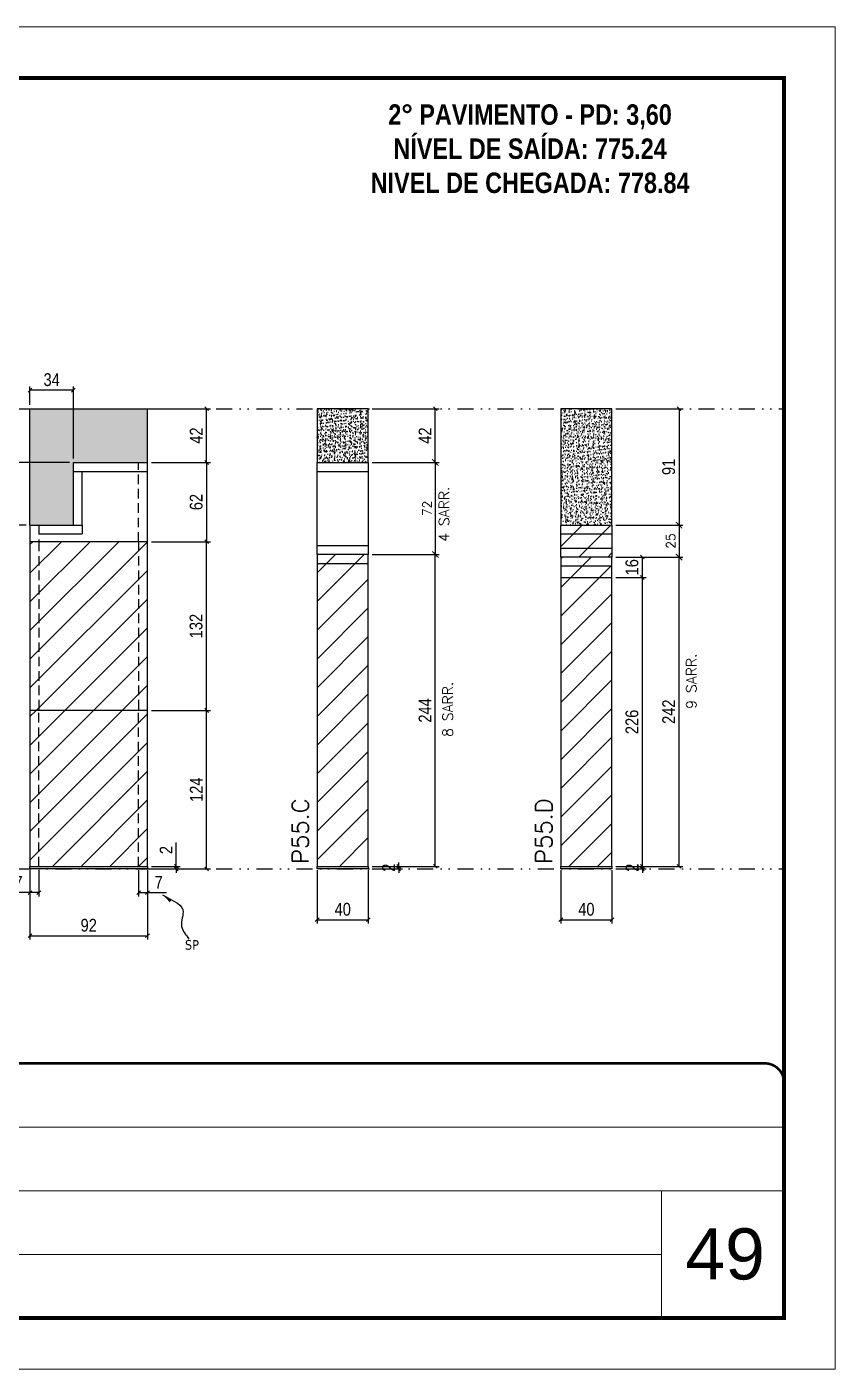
# Model space of a CAD drawing. Extents: x 2949 to 9203, y -16089 to 12527.
# Drawn here: x 3802 to 4434, y -2306 to -1256 of the extents above; entities that cross this region are included whole.
import ezdxf

# ---------------------------------------------------------------- set-up
doc = ezdxf.new("R2010")
doc.units = 0
for name, pattern in [('CONTINUO', [0]), ('DASHED', [0.75, 0.5, -0.25]), ('DIVIDE2', [0.625, 0.25, -0.125, 0, -0.125, 0, -0.125]), ('HIDDEN', [0.375, 0.25, -0.125])]:
    doc.linetypes.add(name, pattern=pattern)
for name, color, linetype, lineweight in [('CARIMBO', 255, 'Continuous', 9), ('Folhas', 255, 'Continuous', 9), ('Hachura', 251, 'Continuous', 9), ('SARRAFO DE PRESSAO', 251, 'DASHED', 9), ('Texto Seção', 7, 'Continuous', 15)]:
    doc.layers.add(name, color=color, linetype=linetype, lineweight=lineweight)
for name, color, linetype in [('COTA', 241, 'Continuous'), ('FUNDOS', 1, 'Continuous'), ('NOMENCLATURA', 7, 'Continuous'), ('Nível', 160, 'Continuous'), ('Painéis', 200, 'Continuous'), ('SARR_2.2x7', 40, 'Continuous'), ('Sarrafo de Pressão', 42, 'HIDDEN'), ('texto', 7, 'Continuous')]:
    doc.layers.add(name, color=color, linetype=linetype)
doc.styles.add('ARIAL', font='arial.ttf')
doc.styles.add('COTA TECNICA', font='techl___.ttf', dxfattribs={"height": 10})
doc.styles.add('COTA TECNICA-50', font='techl___.ttf', dxfattribs={"height": 10})
doc.styles.add('REGUA-120', font='ROMANS.shx', dxfattribs={"height": 15})
doc.styles.add('ROMANC', font='techb___.ttf', dxfattribs={"height": 2.5})
doc.styles.add('ROMANS', font='romans.shx')
doc.styles.get("Standard").update_dxf_attribs({"font": 'arial.ttf'})
doc.dimstyles.new('COTA PAINEL-50', dxfattribs={"dimtxt": 10, "dimasz": 3, "dimexe": 3, "dimexo": 3, "dimgap": 3, "dimtad": 1, "dimdec": 1, "dimzin": 12, "dimdsep": 46, "dimtxsty": 'COTA TECNICA-50', "dimblk1": 'OBLIQUE', "dimblk2": 'OBLIQUE', "dimsah": 1, "dimcen": 0.9, "dimclrd": 4, "dimclre": 4, "dimclrt": 240, "dimadec": 1, "dimazin": 3, "dimtfac": 1, "dimtdec": 1, "dimtmove": 0, "dimatfit": 3, "dimfxl": 1, "dimtolj": 1, "dimtzin": 12, "dimarcsym": 0})
doc.dimstyles.new('Cota Paínel', dxfattribs={"dimtxt": 7, "dimasz": 5, "dimexe": 3, "dimexo": 3, "dimgap": 3, "dimtad": 1, "dimdec": 1, "dimzin": 12, "dimdsep": 46, "dimtxsty": 'ROMANS', "dimblk": 'ARCHTICK', "dimcen": 0, "dimclrd": 4, "dimclre": 4, "dimclrt": 1, "dimadec": 1, "dimazin": 3, "dimtfac": 1, "dimtdec": 1, "dimtmove": 0, "dimatfit": 3, "dimldrblk": 'OBLIQUE', "dimfxl": 1, "dimtolj": 1, "dimtzin": 12, "dimarcsym": 0})
doc.dimstyles.new('PAINEL', dxfattribs={"dimtxt": 10, "dimasz": 3, "dimexe": 3, "dimexo": 3, "dimgap": 3, "dimtad": 1, "dimdec": 1, "dimzin": 12, "dimdsep": 46, "dimtxsty": 'COTA TECNICA', "dimblk1": 'OBLIQUE', "dimblk2": 'OBLIQUE', "dimsah": 1, "dimcen": 0.9, "dimclrd": 4, "dimclre": 4, "dimclrt": 240, "dimadec": 1, "dimazin": 3, "dimtfac": 1, "dimtdec": 1, "dimtmove": 0, "dimatfit": 3, "dimfxl": 1, "dimtolj": 1, "dimtzin": 12, "dimarcsym": 0})
doc.dimstyles.get("Standard").update_dxf_attribs({"dimtxt": 0.18, "dimasz": 0.18, "dimexe": 0.18, "dimexo": 0.0625, "dimgap": 0.09, "dimtad": 0, "dimtih": 1, "dimtoh": 1, "dimdec": 4, "dimzin": 0, "dimdsep": 46, "dimtxsty": 'Standard', "dimcen": 0.09, "dimadec": 0, "dimazin": 0, "dimtfac": 1, "dimtdec": 4, "dimtofl": 0, "dimtmove": 0, "dimatfit": 3, "dimfxl": 1, "dimtolj": 1, "dimtzin": 0, "dimarcsym": 0})
pattern_1 = [(45, (-127670.467, -33050.646), (-11.2253202, 11.2253202), [])]

# ---------------------------------------------------------------- blocks, each defined once
blk = doc.blocks.new('9999999999')
at = {"color": 30, "linetype": 'CONTINUO'}
for p, q in [((98564.6, 34379.6), (99584, 34379.6)), ((98564.6, 34329.8), (99488, 34329.8)), ((99584, 34329.8), (99488, 34329.8)), ((99488, 34329.8), (99488, 34230.2)), ((98564.6, 34280), (99488, 34280))]:
    blk.add_line(p, q, dxfattribs=at)
at = {"color": 30, "linetype": 'CONTINUO', "const_width": 2}
blk.add_lwpolyline([(99584, 34230.2), (99584, 34414.4, 0.414214), (99569, 34429.4), (98229, 34429.4, 0.414214), (98214, 34414.4), (98214, 34245.2, 0.414214), (98229, 34230.2), (99584, 34230.2)], format="xyb", dxfattribs=at)
at = {"layer": 'Folhas'}
blk.add_lwpolyline([(98139, 34190.2), (99624, 34190.2), (99624, 35240.2), (98139, 35240.2)], close=True, dxfattribs=at)
at = {"layer": 'Folhas', "color": 30, "const_width": 3}
blk.add_lwpolyline([(98214, 34230.2), (99584, 34230.2), (99584, 35200.2), (98214, 35200.2)], close=True, dxfattribs=at)
blk = doc.blocks.new('_Oblique')
at = {"color": 0, "linetype": 'ByBlock', "lineweight": -2}
blk.add_line((-0.5, -0.5), (0.5, 0.5), dxfattribs=at)
blk = doc.blocks.new('*D1722')
at = {"layer": 'COTA', "color": 4, "lineweight": -2, "transparency": 16777216}
for p, q in [((4262.4, -1670.9), (4314.9, -1670.9)), ((4311.9, -1912.9), (4311.9, -1670.9)), ((4262.4, -1912.9), (4314.9, -1912.9))]:
    blk.add_line(p, q, dxfattribs=at)
at = {"layer": 'Defpoints', "color": 0, "transparency": 16777216}
for p in [(4259.4, -1670.9), (4311.9, -1670.9), (4259.4, -1912.9)]:
    blk.add_point(p, dxfattribs=at)
at = {"layer": 'COTA', "color": 4, "lineweight": -2, "transparency": 16777216, "xscale": 3, "yscale": 3, "zscale": 3}
for p, rotation in [((4311.9, -1670.9), 90), ((4311.9, -1912.9), 270)]:
    blk.add_blockref('_Oblique', p, dxfattribs=dict(at, rotation=rotation))
at = {"layer": 'COTA', "color": 240, "transparency": 16777216, "insert": (4303.8, -1791.9), "char_height": 10, "attachment_point": 5, "rotation": 90, "style": 'COTA TECNICA'}
blk.add_mtext('\\A1;242', dxfattribs=at)
blk = doc.blocks.new('*D1723')
at = {"layer": 'COTA', "color": 4, "lineweight": -2, "transparency": 16777216}
for p, q in [((4219.4, -1915.9), (4219.4, -1957.6)), ((4259.4, -1915.9), (4259.4, -1957.6)), ((4219.4, -1954.6), (4259.4, -1954.6))]:
    blk.add_line(p, q, dxfattribs=at)
at = {"layer": 'Defpoints', "color": 0, "transparency": 16777216}
for p in [(4219.4, -1912.9), (4259.4, -1912.9), (4259.4, -1954.6)]:
    blk.add_point(p, dxfattribs=at)
at = {"layer": 'COTA', "color": 4, "lineweight": -2, "transparency": 16777216, "xscale": 3, "yscale": 3, "zscale": 3, "rotation": 180}
blk.add_blockref('_Oblique', (4219.4, -1954.6), dxfattribs=at)
at = {"layer": 'COTA', "color": 4, "lineweight": -2, "transparency": 16777216, "xscale": 3, "yscale": 3, "zscale": 3}
blk.add_blockref('_Oblique', (4259.4, -1954.6), dxfattribs=at)
at = {"layer": 'COTA', "color": 240, "transparency": 16777216, "insert": (4239.4, -1946.5), "char_height": 10, "attachment_point": 5, "style": 'COTA TECNICA'}
blk.add_mtext('\\A1;40', dxfattribs=at)
blk = doc.blocks.new('*D1724')
at = {"layer": 'COTA', "color": 4, "lineweight": -2, "transparency": 16777216}
for p, q in [((4283.2, -1912.9), (4283.2, -1909.9)), ((4262.4, -1912.9), (4286.2, -1912.9)), ((4262.4, -1914.9), (4286.2, -1914.9)), ((4283.2, -1914.9), (4283.2, -1912.9)), ((4283.2, -1914.9), (4283.2, -1917.9))]:
    blk.add_line(p, q, dxfattribs=at)
at = {"layer": 'Defpoints', "color": 0, "transparency": 16777216}
for p in [(4259.4, -1912.9), (4259.4, -1914.9), (4283.2, -1912.9)]:
    blk.add_point(p, dxfattribs=at)
at = {"layer": 'COTA', "color": 4, "lineweight": -2, "transparency": 16777216, "xscale": 3, "yscale": 3, "zscale": 3}
for p, rotation in [((4283.2, -1912.9), 270), ((4283.2, -1914.9), 90)]:
    blk.add_blockref('_Oblique', p, dxfattribs=dict(at, rotation=rotation))
at = {"layer": 'COTA', "color": 240, "transparency": 16777216, "insert": (4275.2, -1913.9), "char_height": 10, "attachment_point": 5, "rotation": 90, "style": 'COTA TECNICA-50'}
blk.add_mtext('\\A1;2', dxfattribs=at)
blk = doc.blocks.new('*D1743')
at = {"layer": 'COTA', "color": 4, "linetype": 'ByBlock', "lineweight": -2, "transparency": 16777216}
for p, q in [((4262.4, -1686.9), (4286.2, -1686.9)), ((4283.2, -1912.9), (4283.2, -1686.9)), ((4262.4, -1912.9), (4286.2, -1912.9))]:
    blk.add_line(p, q, dxfattribs=at)
at = {"layer": 'Defpoints', "color": 0, "linetype": 'ByBlock', "transparency": 16777216}
for p in [(4259.4, -1686.9), (4283.2, -1686.9), (4259.4, -1912.9)]:
    blk.add_point(p, dxfattribs=at)
at = {"layer": 'COTA', "color": 4, "linetype": 'ByBlock', "lineweight": -2, "transparency": 16777216, "xscale": 3, "yscale": 3, "zscale": 3}
for p, rotation in [((4283.2, -1686.9), 90), ((4283.2, -1912.9), 270)]:
    blk.add_blockref('_Oblique', p, dxfattribs=dict(at, rotation=rotation))
at = {"layer": 'COTA', "color": 240, "linetype": 'ByBlock', "transparency": 16777216, "insert": (4275.1, -1799.9), "char_height": 10, "attachment_point": 5, "rotation": 90, "style": 'COTA TECNICA'}
blk.add_mtext('\\A1;226', dxfattribs=at)
blk = doc.blocks.new('*D1744')
at = {"layer": 'COTA', "color": 4, "linetype": 'ByBlock', "lineweight": -2, "transparency": 16777216}
for p, q in [((4262.4, -1670.9), (4286.2, -1670.9)), ((4283.2, -1686.9), (4283.2, -1670.9)), ((4262.4, -1686.9), (4286.2, -1686.9))]:
    blk.add_line(p, q, dxfattribs=at)
at = {"layer": 'Defpoints', "color": 0, "linetype": 'ByBlock', "transparency": 16777216}
for p in [(4259.4, -1670.9), (4283.2, -1670.9), (4259.4, -1686.9)]:
    blk.add_point(p, dxfattribs=at)
at = {"layer": 'COTA', "color": 4, "linetype": 'ByBlock', "lineweight": -2, "transparency": 16777216, "xscale": 3, "yscale": 3, "zscale": 3}
for p, rotation in [((4283.2, -1670.9), 90), ((4283.2, -1686.9), 270)]:
    blk.add_blockref('_Oblique', p, dxfattribs=dict(at, rotation=rotation))
at = {"layer": 'COTA', "color": 240, "linetype": 'ByBlock', "transparency": 16777216, "insert": (4275.1, -1678.9), "char_height": 10, "attachment_point": 5, "rotation": 90, "style": 'COTA TECNICA'}
blk.add_mtext('\\A1;16', dxfattribs=at)
blk = doc.blocks.new('*D1735')
at = {"layer": 'COTA', "color": 4, "lineweight": -2, "transparency": 16777216}
for p, q in [((4071.8, -1668.9), (4124.2, -1668.9)), ((4121.2, -1912.9), (4121.2, -1668.9)), ((4071.8, -1912.9), (4124.2, -1912.9))]:
    blk.add_line(p, q, dxfattribs=at)
at = {"layer": 'Defpoints', "color": 0, "transparency": 16777216}
for p in [(4068.8, -1668.9), (4121.2, -1668.9), (4068.8, -1912.9)]:
    blk.add_point(p, dxfattribs=at)
at = {"layer": 'COTA', "color": 4, "lineweight": -2, "transparency": 16777216, "xscale": 3, "yscale": 3, "zscale": 3}
for p, rotation in [((4121.2, -1668.9), 90), ((4121.2, -1912.9), 270)]:
    blk.add_blockref('_Oblique', p, dxfattribs=dict(at, rotation=rotation))
at = {"layer": 'COTA', "color": 240, "transparency": 16777216, "insert": (4113.2, -1790.9), "char_height": 10, "attachment_point": 5, "rotation": 90, "style": 'COTA TECNICA'}
blk.add_mtext('\\A1;244', dxfattribs=at)
blk = doc.blocks.new('*D1736')
at = {"layer": 'COTA', "color": 4, "lineweight": -2, "transparency": 16777216}
for p, q in [((4028.8, -1915.9), (4028.8, -1957.6)), ((4068.8, -1915.9), (4068.8, -1957.6)), ((4028.8, -1954.6), (4068.8, -1954.6))]:
    blk.add_line(p, q, dxfattribs=at)
at = {"layer": 'Defpoints', "color": 0, "transparency": 16777216}
for p in [(4028.8, -1912.9), (4068.8, -1912.9), (4068.8, -1954.6)]:
    blk.add_point(p, dxfattribs=at)
at = {"layer": 'COTA', "color": 4, "lineweight": -2, "transparency": 16777216, "xscale": 3, "yscale": 3, "zscale": 3, "rotation": 180}
blk.add_blockref('_Oblique', (4028.8, -1954.6), dxfattribs=at)
at = {"layer": 'COTA', "color": 4, "lineweight": -2, "transparency": 16777216, "xscale": 3, "yscale": 3, "zscale": 3}
blk.add_blockref('_Oblique', (4068.8, -1954.6), dxfattribs=at)
at = {"layer": 'COTA', "color": 240, "transparency": 16777216, "insert": (4048.8, -1946.5), "char_height": 10, "attachment_point": 5, "style": 'COTA TECNICA'}
blk.add_mtext('\\A1;40', dxfattribs=at)
blk = doc.blocks.new('*D1737')
at = {"layer": 'COTA', "color": 4, "lineweight": -2, "transparency": 16777216}
for p, q in [((4092.6, -1912.9), (4092.6, -1909.9)), ((4071.8, -1912.9), (4095.6, -1912.9)), ((4071.8, -1914.9), (4095.6, -1914.9)), ((4092.6, -1914.9), (4092.6, -1912.9)), ((4092.6, -1914.9), (4092.6, -1917.9))]:
    blk.add_line(p, q, dxfattribs=at)
at = {"layer": 'Defpoints', "color": 0, "transparency": 16777216}
for p in [(4068.8, -1912.9), (4068.8, -1914.9), (4092.6, -1912.9)]:
    blk.add_point(p, dxfattribs=at)
at = {"layer": 'COTA', "color": 4, "lineweight": -2, "transparency": 16777216, "xscale": 3, "yscale": 3, "zscale": 3}
for p, rotation in [((4092.6, -1912.9), 270), ((4092.6, -1914.9), 90)]:
    blk.add_blockref('_Oblique', p, dxfattribs=dict(at, rotation=rotation))
at = {"layer": 'COTA', "color": 240, "transparency": 16777216, "insert": (4084.6, -1913.9), "char_height": 10, "attachment_point": 5, "rotation": 90, "style": 'COTA TECNICA-50'}
blk.add_mtext('\\A1;2', dxfattribs=at)
blk = doc.blocks.new('*D1712')
at = {"layer": 'COTA', "color": 4, "lineweight": -2, "transparency": 16777216}
for p, q in [((3804.1, -1915.9), (3804.1, -1970.1)), ((3896.1, -1915.9), (3896.1, -1970.1)), ((3804.1, -1967.1), (3896.1, -1967.1))]:
    blk.add_line(p, q, dxfattribs=at)
at = {"layer": 'Defpoints', "color": 0, "transparency": 16777216}
for p in [(3804.1, -1912.9), (3896.1, -1912.9), (3896.1, -1967.1)]:
    blk.add_point(p, dxfattribs=at)
at = {"layer": 'COTA', "color": 4, "lineweight": -2, "transparency": 16777216, "xscale": 3, "yscale": 3, "zscale": 3, "rotation": 180}
blk.add_blockref('_Oblique', (3804.1, -1967.1), dxfattribs=at)
at = {"layer": 'COTA', "color": 4, "lineweight": -2, "transparency": 16777216, "xscale": 3, "yscale": 3, "zscale": 3}
blk.add_blockref('_Oblique', (3896.1, -1967.1), dxfattribs=at)
at = {"layer": 'COTA', "color": 240, "transparency": 16777216, "insert": (3850.1, -1959), "char_height": 10, "attachment_point": 5, "style": 'COTA TECNICA'}
blk.add_mtext('\\A1;92', dxfattribs=at)
blk = doc.blocks.new('*D1713')
at = {"layer": 'COTA', "color": 4, "lineweight": -2, "transparency": 16777216}
for p, q in [((3899.1, -1790.9), (3945.3, -1790.9)), ((3942.3, -1914.9), (3942.3, -1790.9)), ((3899.1, -1914.9), (3945.3, -1914.9))]:
    blk.add_line(p, q, dxfattribs=at)
at = {"layer": 'Defpoints', "color": 0, "transparency": 16777216}
for p in [(3896.1, -1790.9), (3942.3, -1790.9), (3896.1, -1914.9)]:
    blk.add_point(p, dxfattribs=at)
at = {"layer": 'COTA', "color": 4, "lineweight": -2, "transparency": 16777216, "xscale": 3, "yscale": 3, "zscale": 3}
for p, rotation in [((3942.3, -1790.9), 90), ((3942.3, -1914.9), 270)]:
    blk.add_blockref('_Oblique', p, dxfattribs=dict(at, rotation=rotation))
at = {"layer": 'COTA', "color": 240, "transparency": 16777216, "insert": (3934.2, -1852.9), "char_height": 10, "attachment_point": 5, "rotation": 90, "style": 'COTA TECNICA-50'}
blk.add_mtext('\\A1;124', dxfattribs=at)
blk = doc.blocks.new('*D1714')
at = {"layer": 'COTA', "color": 4, "lineweight": -2, "transparency": 16777216}
for p, q in [((3918.6, -1912.9), (3918.6, -1894.1)), ((3899.1, -1912.9), (3921.6, -1912.9)), ((3899.1, -1914.9), (3921.6, -1914.9)), ((3918.6, -1914.9), (3918.6, -1912.9)), ((3918.6, -1914.9), (3918.6, -1917.9))]:
    blk.add_line(p, q, dxfattribs=at)
at = {"layer": 'Defpoints', "color": 0, "transparency": 16777216}
for p in [(3896.1, -1912.9), (3896.1, -1914.9), (3918.6, -1914.9)]:
    blk.add_point(p, dxfattribs=at)
at = {"layer": 'COTA', "color": 4, "lineweight": -2, "transparency": 16777216, "xscale": 3, "yscale": 3, "zscale": 3}
for p, rotation in [((3918.6, -1912.9), 270), ((3918.6, -1914.9), 90)]:
    blk.add_blockref('_Oblique', p, dxfattribs=dict(at, rotation=rotation))
at = {"layer": 'COTA', "color": 240, "transparency": 16777216, "insert": (3910.6, -1900.1), "char_height": 10, "attachment_point": 5, "rotation": 90, "style": 'COTA TECNICA-50'}
blk.add_mtext('\\A1;2', dxfattribs=at)
blk = doc.blocks.new('*D1715')
at = {"layer": 'COTA', "color": 4, "lineweight": -2, "transparency": 16777216}
for p, q in [((3804.1, -1917.9), (3804.1, -1936.4)), ((3811.1, -1915.9), (3811.1, -1936.4)), ((3804.1, -1933.4), (3789.3, -1933.4)), ((3811.1, -1933.4), (3804.1, -1933.4))]:
    blk.add_line(p, q, dxfattribs=at)
at = {"layer": 'Defpoints', "color": 0, "transparency": 16777216}
for p in [(3804.1, -1914.9), (3811.1, -1912.9), (3804.1, -1933.4)]:
    blk.add_point(p, dxfattribs=at)
at = {"layer": 'COTA', "color": 4, "lineweight": -2, "transparency": 16777216, "xscale": 3, "yscale": 3, "zscale": 3, "rotation": 180}
blk.add_blockref('_Oblique', (3804.1, -1933.4), dxfattribs=at)
at = {"layer": 'COTA', "color": 4, "lineweight": -2, "transparency": 16777216, "xscale": 3, "yscale": 3, "zscale": 3}
blk.add_blockref('_Oblique', (3811.1, -1933.4), dxfattribs=at)
at = {"layer": 'COTA', "color": 240, "transparency": 16777216, "insert": (3795.2, -1925.3), "char_height": 10, "attachment_point": 5, "style": 'COTA TECNICA-50'}
blk.add_mtext('\\A1;7', dxfattribs=at)
blk = doc.blocks.new('*D1716')
at = {"layer": 'COTA', "color": 4, "lineweight": -2, "transparency": 16777216}
for p, q in [((3889.1, -1915.9), (3889.1, -1936.4)), ((3896.1, -1917.9), (3896.1, -1936.4)), ((3889.1, -1933.4), (3896.1, -1933.4)), ((3896.1, -1933.4), (3910.8, -1933.4))]:
    blk.add_line(p, q, dxfattribs=at)
at = {"layer": 'Defpoints', "color": 0, "transparency": 16777216}
for p in [(3889.1, -1912.9), (3896.1, -1914.9), (3896.1, -1933.4)]:
    blk.add_point(p, dxfattribs=at)
at = {"layer": 'COTA', "color": 4, "lineweight": -2, "transparency": 16777216, "xscale": 3, "yscale": 3, "zscale": 3, "rotation": 180}
blk.add_blockref('_Oblique', (3889.1, -1933.4), dxfattribs=at)
at = {"layer": 'COTA', "color": 4, "lineweight": -2, "transparency": 16777216, "xscale": 3, "yscale": 3, "zscale": 3}
blk.add_blockref('_Oblique', (3896.1, -1933.4), dxfattribs=at)
at = {"layer": 'COTA', "color": 240, "transparency": 16777216, "insert": (3904.9, -1925.3), "char_height": 10, "attachment_point": 5, "style": 'COTA TECNICA-50'}
blk.add_mtext('\\A1;7', dxfattribs=at)
blk = doc.blocks.new('*D1725')
at = {"layer": 'Defpoints', "color": 0, "linetype": 'ByBlock', "transparency": 16777216}
for p in [(3896.1, -1658.9), (3942.3, -1658.9), (3896.1, -1790.9)]:
    blk.add_point(p, dxfattribs=at)
at = {"layer": 'FUNDOS', "color": 4, "linetype": 'ByBlock', "lineweight": -2, "transparency": 16777216}
for p, q in [((3899.1, -1658.9), (3945.3, -1658.9)), ((3942.3, -1790.9), (3942.3, -1658.9)), ((3899.1, -1790.9), (3945.3, -1790.9))]:
    blk.add_line(p, q, dxfattribs=at)
at = {"layer": 'FUNDOS', "color": 4, "linetype": 'ByBlock', "lineweight": -2, "transparency": 16777216, "xscale": 3, "yscale": 3, "zscale": 3}
for p, rotation in [((3942.3, -1658.9), 90), ((3942.3, -1790.9), 270)]:
    blk.add_blockref('_Oblique', p, dxfattribs=dict(at, rotation=rotation))
at = {"layer": 'FUNDOS', "color": 240, "linetype": 'ByBlock', "transparency": 16777216, "insert": (3934.1, -1724.9), "char_height": 10, "attachment_point": 5, "rotation": 90, "style": 'COTA TECNICA'}
blk.add_mtext('\\A1;132', dxfattribs=at)
blk = doc.blocks.new('_ArchTick')
at = {"color": 0, "linetype": 'ByBlock', "const_width": 0.15}
blk.add_lwpolyline([(-0.5, -0.5), (0.5, 0.5)], dxfattribs=at)
blk = doc.blocks.new('*D1740')
at = {"layer": 'COTA', "color": 4, "lineweight": -2, "transparency": 16777216}
for p, q in [((4071.8, -1596.9), (4124.2, -1596.9)), ((4121.2, -1596.9), (4121.2, -1668.9)), ((4071.8, -1668.9), (4124.2, -1668.9))]:
    blk.add_line(p, q, dxfattribs=at)
at = {"layer": 'Defpoints', "color": 0, "transparency": 16777216}
for p in [(4068.8, -1596.9), (4068.8, -1668.9), (4121.2, -1668.9)]:
    blk.add_point(p, dxfattribs=at)
at = {"layer": 'COTA', "color": 4, "lineweight": -2, "transparency": 16777216, "xscale": 5, "yscale": 5, "zscale": 5}
for p, rotation in [((4121.2, -1596.9), 90), ((4121.2, -1668.9), 270)]:
    blk.add_blockref('_ArchTick', p, dxfattribs=dict(at, rotation=rotation))
at = {"layer": 'COTA', "color": 1, "transparency": 16777216, "insert": (4114.7, -1632.9), "char_height": 7, "attachment_point": 5, "rotation": 90, "style": 'ROMANS'}
blk.add_mtext('\\A1;72', dxfattribs=at)
blk = doc.blocks.new('*D1741')
at = {"layer": 'COTA', "color": 4, "lineweight": -2, "transparency": 16777216}
for p, q in [((4262.4, -1645.9), (4314.9, -1645.9)), ((4311.9, -1645.9), (4311.9, -1670.9)), ((4262.4, -1670.9), (4314.9, -1670.9))]:
    blk.add_line(p, q, dxfattribs=at)
at = {"layer": 'Defpoints', "color": 0, "transparency": 16777216}
for p in [(4259.4, -1645.9), (4259.4, -1670.9), (4311.9, -1670.9)]:
    blk.add_point(p, dxfattribs=at)
at = {"layer": 'COTA', "color": 4, "lineweight": -2, "transparency": 16777216, "xscale": 5, "yscale": 5, "zscale": 5}
for p, rotation in [((4311.9, -1645.9), 90), ((4311.9, -1670.9), 270)]:
    blk.add_blockref('_ArchTick', p, dxfattribs=dict(at, rotation=rotation))
at = {"layer": 'COTA', "color": 1, "transparency": 16777216, "insert": (4305.4, -1658.4), "char_height": 7, "attachment_point": 5, "rotation": 90, "style": 'ROMANS'}
blk.add_mtext('\\A1;25', dxfattribs=at)
blk = doc.blocks.new('*D3169')
at = {"layer": 'COTA', "color": 4, "lineweight": -2, "transparency": 16777216}
for p, q in [((4071.8, -1554.9), (4124.2, -1554.9)), ((4121.2, -1596.9), (4121.2, -1554.9)), ((4071.8, -1596.9), (4124.2, -1596.9))]:
    blk.add_line(p, q, dxfattribs=at)
at = {"layer": 'Defpoints', "color": 0, "transparency": 16777216}
for p in [(4068.8, -1554.9), (4121.2, -1554.9), (4068.8, -1596.9)]:
    blk.add_point(p, dxfattribs=at)
at = {"layer": 'COTA', "color": 4, "lineweight": -2, "transparency": 16777216, "xscale": 3, "yscale": 3, "zscale": 3}
for p, rotation in [((4121.2, -1554.9), 90), ((4121.2, -1596.9), 270)]:
    blk.add_blockref('_Oblique', p, dxfattribs=dict(at, rotation=rotation))
at = {"layer": 'COTA', "color": 240, "transparency": 16777216, "insert": (4113.2, -1575.9), "char_height": 10, "attachment_point": 5, "rotation": 90, "style": 'COTA TECNICA-50'}
blk.add_mtext('\\A1;42', dxfattribs=at)
blk = doc.blocks.new('*D3170')
at = {"layer": 'COTA', "color": 4, "lineweight": -2, "transparency": 16777216}
for p, q in [((4262.4, -1554.9), (4314.9, -1554.9)), ((4311.9, -1554.9), (4311.9, -1645.9)), ((4262.4, -1645.9), (4314.9, -1645.9))]:
    blk.add_line(p, q, dxfattribs=at)
at = {"layer": 'Defpoints', "color": 0, "transparency": 16777216}
for p in [(4259.4, -1554.9), (4259.4, -1645.9), (4311.9, -1645.9)]:
    blk.add_point(p, dxfattribs=at)
at = {"layer": 'COTA', "color": 4, "lineweight": -2, "transparency": 16777216, "xscale": 3, "yscale": 3, "zscale": 3}
for p, rotation in [((4311.9, -1554.9), 90), ((4311.9, -1645.9), 270)]:
    blk.add_blockref('_Oblique', p, dxfattribs=dict(at, rotation=rotation))
at = {"layer": 'COTA', "color": 240, "transparency": 16777216, "insert": (4303.8, -1600.4), "char_height": 10, "attachment_point": 5, "rotation": 90, "style": 'COTA TECNICA-50'}
blk.add_mtext('\\A1;91', dxfattribs=at)
blk = doc.blocks.new('*D3175')
at = {"layer": 'COTA', "color": 4, "lineweight": -2, "transparency": 16777216}
for p, q in [((3899.1, -1596.9), (3945.3, -1596.9)), ((3942.3, -1596.9), (3942.3, -1658.9)), ((3899.1, -1658.9), (3945.3, -1658.9))]:
    blk.add_line(p, q, dxfattribs=at)
at = {"layer": 'Defpoints', "color": 0, "transparency": 16777216}
for p in [(3896.1, -1596.9), (3896.1, -1658.9), (3942.3, -1658.9)]:
    blk.add_point(p, dxfattribs=at)
at = {"layer": 'COTA', "color": 4, "lineweight": -2, "transparency": 16777216, "xscale": 3, "yscale": 3, "zscale": 3}
for p, rotation in [((3942.3, -1596.9), 90), ((3942.3, -1658.9), 270)]:
    blk.add_blockref('_Oblique', p, dxfattribs=dict(at, rotation=rotation))
at = {"layer": 'COTA', "color": 240, "transparency": 16777216, "insert": (3934.2, -1627.9), "char_height": 10, "attachment_point": 5, "rotation": 90, "style": 'COTA TECNICA-50'}
blk.add_mtext('\\A1;62', dxfattribs=at)
blk = doc.blocks.new('*D3177')
at = {"layer": 'COTA', "color": 4, "lineweight": -2, "transparency": 16777216}
for p, q in [((3835.1, -1596.9), (3778, -1596.9)), ((3781, -1596.9), (3781, -1645.9)), ((3801.1, -1645.9), (3778, -1645.9))]:
    blk.add_line(p, q, dxfattribs=at)
at = {"layer": 'Defpoints', "color": 0, "transparency": 16777216}
for p in [(3838.1, -1596.9), (3781, -1645.9), (3804.1, -1645.9)]:
    blk.add_point(p, dxfattribs=at)
at = {"layer": 'COTA', "color": 4, "lineweight": -2, "transparency": 16777216, "xscale": 3, "yscale": 3, "zscale": 3}
for p, rotation in [((3781, -1596.9), 90), ((3781, -1645.9), 270)]:
    blk.add_blockref('_Oblique', p, dxfattribs=dict(at, rotation=rotation))
at = {"layer": 'COTA', "color": 240, "transparency": 16777216, "insert": (3772.9, -1621.4), "char_height": 10, "attachment_point": 5, "rotation": 90, "style": 'COTA TECNICA-50'}
blk.add_mtext('\\A1;49', dxfattribs=at)
blk = doc.blocks.new('*D3176')
at = {"layer": 'COTA', "color": 4, "lineweight": -2, "transparency": 16777216}
for p, q in [((3804.1, -1551.9), (3804.1, -1537.4)), ((3838.1, -1540.4), (3804.1, -1540.4)), ((3838.1, -1593.9), (3838.1, -1537.4))]:
    blk.add_line(p, q, dxfattribs=at)
at = {"layer": 'Defpoints', "color": 0, "transparency": 16777216}
for p in [(3804.1, -1540.4), (3804.1, -1554.9), (3838.1, -1596.9)]:
    blk.add_point(p, dxfattribs=at)
at = {"layer": 'COTA', "color": 4, "lineweight": -2, "transparency": 16777216, "xscale": 3, "yscale": 3, "zscale": 3, "rotation": 180}
blk.add_blockref('_Oblique', (3804.1, -1540.4), dxfattribs=at)
at = {"layer": 'COTA', "color": 4, "lineweight": -2, "transparency": 16777216, "xscale": 3, "yscale": 3, "zscale": 3}
blk.add_blockref('_Oblique', (3838.1, -1540.4), dxfattribs=at)
at = {"layer": 'COTA', "color": 240, "transparency": 16777216, "insert": (3821.1, -1532.2), "char_height": 10, "attachment_point": 5, "style": 'COTA TECNICA-50'}
blk.add_mtext('\\A1;34', dxfattribs=at)
blk = doc.blocks.new('*D3178')
at = {"layer": 'COTA', "color": 4, "lineweight": -2, "transparency": 16777216}
for p, q in [((3899.1, -1554.9), (3945.3, -1554.9)), ((3942.3, -1596.9), (3942.3, -1554.9)), ((3899.1, -1596.9), (3945.3, -1596.9))]:
    blk.add_line(p, q, dxfattribs=at)
at = {"layer": 'Defpoints', "color": 0, "transparency": 16777216}
for p in [(3896.1, -1554.9), (3942.3, -1554.9), (3896.1, -1596.9)]:
    blk.add_point(p, dxfattribs=at)
at = {"layer": 'COTA', "color": 4, "lineweight": -2, "transparency": 16777216, "xscale": 3, "yscale": 3, "zscale": 3}
for p, rotation in [((3942.3, -1554.9), 90), ((3942.3, -1596.9), 270)]:
    blk.add_blockref('_Oblique', p, dxfattribs=dict(at, rotation=rotation))
at = {"layer": 'COTA', "color": 240, "transparency": 16777216, "insert": (3934.2, -1575.9), "char_height": 10, "attachment_point": 5, "rotation": 90, "style": 'COTA TECNICA-50'}
blk.add_mtext('\\A1;42', dxfattribs=at)

msp = doc.modelspace()

# ---------------------------------------------------------------- hatches: boundary and pattern name
at = {"layer": 'COTA', "linetype": 'ByBlock'}
h = msp.add_hatch(dxfattribs=at)
h.set_pattern_fill('AR-CONC', color=256, scale=0.03)
h.set_pattern_definition([(50, (255.6792, 0), (5.46554, -0.4781726), [0.5715, -6.2865]), (355, (255.679, 0), (-1.057303, 5.731705), [0.4572, -5.0292175]), (100.45144, (256.1347, -0.04), (4.4082374, 5.2535326), [0.4857, -5.342707]), (46.1842, (255.679, 1.524), (8.132371, -1.26127), [0.85725, -9.42975]), (96.63556, (256.357, 1.419), (7.122124, 7.422784), [0.72855, -8.014068]), (351.18415, (255.679, 1.524), (7.122124, 7.422784), [0.685799, -7.543792]), (21, (256.4412, 1.143), (4.5484317, -3.067956), [0.5715, -6.2865]), (326, (256.441, 1.143), (1.854061, 5.525639), [0.4572, -5.0292]), (71.45144, (256.8203, 0.8873), (6.4024926, 2.457683), [0.4857, -5.342698]), (37.5, (255.6792, 0), (0.0926581, 2.5366512), [0, -4.96824, 0, -5.1054, 0, -5.04825]), (7.5, (255.6792, 0), (2.0045899, 3.0054172), [0, -2.91084, 0, -4.85394, 0, -1.92405]), (327.5, (253.98, 0), (4.0677179, -0.1718623), [0, -1.905, 0, -5.9436, 0, -7.8867]), (317.5, (253.218, 0), (4.4438754, 0.7627947), [0, -2.4765, 0, -3.94716, 0, -5.6007])])
h.paths.add_polyline_path([(3804.07, -1645.88), (3838.07, -1645.88), (3838.07, -1596.88), (3896.07, -1596.88), (3896.07, -1554.88), (3804.07, -1554.88)])
h = msp.add_hatch(dxfattribs=at)
h.set_pattern_fill('AR-CONC', color=256, scale=0.03)
h.paths.add_polyline_path([(4068.76, -1554.88), (4028.76, -1554.88), (4028.76, -1596.88), (4068.76, -1596.88)])
h = msp.add_hatch(dxfattribs=at)
h.set_pattern_fill('AR-CONC', color=256, scale=0.03)
h.paths.add_polyline_path([(4259.37, -1554.88), (4219.37, -1554.88), (4219.37, -1645.88), (4259.37, -1645.88)])
at = {"layer": 'Hachura', "linetype": 'ByBlock'}
h = msp.add_hatch(dxfattribs=at)
h.set_pattern_fill('ANSI31', color=256, scale=5)
h.paths.add_polyline_path([(4219.37, -1645.88), (4219.37, -1670.9), (4259.37, -1670.9), (4259.37, -1645.88)])
h = msp.add_hatch(dxfattribs=at)
h.set_pattern_fill('ANSI31', color=256, scale=5)
h.set_pattern_definition(pattern_1)
h.paths.add_polyline_path([(3896.07, -1658.88), (3804.07, -1658.88), (3804.07, -1790.88), (3896.07, -1790.88)])
h = msp.add_hatch(dxfattribs=at)
h.set_pattern_fill('ANSI31', color=256, scale=5)
h.set_pattern_definition(pattern_1)
h.paths.add_polyline_path([(4068.76, -1668.9), (4028.76, -1668.9), (4028.76, -1912.88), (4068.76, -1912.88)])
h = msp.add_hatch(dxfattribs=at)
h.set_pattern_fill('ANSI31', color=256, scale=5)
h.set_pattern_definition(pattern_1)
h.paths.add_polyline_path([(4259.37, -1670.9), (4219.37, -1670.9), (4219.37, -1686.88), (4259.37, -1686.88)])
h = msp.add_hatch(dxfattribs=at)
h.set_pattern_fill('ANSI31', color=256, scale=5)
h.set_pattern_definition(pattern_1)
h.paths.add_polyline_path([(4259.37, -1686.88), (4219.37, -1686.88), (4219.37, -1912.88), (4259.37, -1912.88)])
h = msp.add_hatch(dxfattribs=at)
h.set_pattern_fill('ANSI31', color=256, scale=5)
h.set_pattern_definition(pattern_1)
h.paths.add_polyline_path([(3896.07, -1790.88), (3804.07, -1790.88), (3804.07, -1912.88), (3896.07, -1912.88)])

# ---------------------------------------------------------------- linework, layer by layer
at = {"layer": 'COTA', "linetype": 'ByBlock'}
for p, q in [((3804.07, -1645.88), (3804.07, -1554.88)), ((3804.07, -1554.88), (3896.07, -1554.88)), ((3896.07, -1596.88), (3896.07, -1554.88))]:
    msp.add_line(p, q, dxfattribs=at)
for points in [[(4028.76, -1596.88), (4068.76, -1596.88), (4068.76, -1554.88), (4028.76, -1554.88)], [(4219.37, -1645.88), (4259.37, -1645.88), (4259.37, -1554.88), (4219.37, -1554.88)]]:
    msp.add_lwpolyline(points, close=True, dxfattribs=at)
at = {"layer": 'Nível', "color": 4, "linetype": 'DIVIDE2', "ltscale": 50}
for p, q in [((3383.69, -1554.88), (4394.03, -1554.88)), ((3383.69, -1914.88), (4394.03, -1914.88))]:
    msp.add_line(p, q, dxfattribs=at)
at = {"layer": 'Painéis'}
for p, q in [((3838.07, -1645.88), (3838.07, -1596.88)), ((3838.07, -1596.88), (3896.07, -1596.88)), ((3896.07, -1658.88), (3896.07, -1596.88)), ((4028.76, -1596.88), (4068.76, -1596.88)), ((4028.76, -1668.9), (4028.76, -1596.88)), ((4068.76, -1596.88), (4068.76, -1668.9)), ((3804.07, -1645.88), (3838.07, -1645.88)), ((3804.07, -1645.88), (3804.07, -1658.88)), ((4219.37, -1645.88), (4259.37, -1645.88)), ((4219.37, -1670.9), (4219.37, -1645.88)), ((4259.37, -1645.88), (4259.37, -1670.9)), ((3804.07, -1658.88), (3804.07, -1790.88)), ((3896.07, -1658.88), (3804.07, -1658.88)), ((3896.07, -1790.88), (3896.07, -1658.88)), ((4068.76, -1668.9), (4028.76, -1668.9)), ((4219.37, -1686.88), (4259.37, -1686.88)), ((4028.76, -1912.88), (4068.76, -1912.88)), ((4028.76, -1914.88), (4028.76, -1912.88)), ((4068.76, -1914.88), (4028.76, -1914.88)), ((4068.76, -1912.88), (4068.76, -1914.88)), ((4219.37, -1912.88), (4259.37, -1912.88)), ((4219.37, -1914.88), (4219.37, -1912.88)), ((4259.37, -1914.88), (4219.37, -1914.88)), ((4259.37, -1912.88), (4259.37, -1914.88))]:
    msp.add_line(p, q, dxfattribs=at)
for points in [[(4028.76, -1912.88), (4068.76, -1912.88), (4068.76, -1668.9), (4028.76, -1668.9)], [(4219.37, -1912.88), (4259.37, -1912.88), (4259.37, -1670.9), (4219.37, -1670.9)], [(3804.07, -1912.88), (3896.07, -1912.88), (3896.07, -1790.88), (3804.07, -1790.88)], [(3804.07, -1912.88), (3896.07, -1912.88), (3896.07, -1914.88), (3804.07, -1914.88)]]:
    msp.add_lwpolyline(points, close=True, dxfattribs=at)
at = {"layer": 'SARR_2.2x7'}
for p, q in [((3838.07, -1603.88), (3896.07, -1603.88)), ((3845.07, -1645.88), (3845.07, -1603.88)), ((4028.76, -1603.88), (4068.76, -1603.88)), ((3838.07, -1645.88), (3845.07, -1645.88)), ((3845.07, -1645.88), (3845.07, -1652.88)), ((3811.07, -1652.88), (3845.07, -1652.88)), ((4219.37, -1652.88), (4259.37, -1652.88)), ((4028.76, -1661.9), (4068.76, -1661.9)), ((4219.37, -1663.9), (4259.37, -1663.9)), ((4028.76, -1675.9), (4068.76, -1675.9)), ((4219.37, -1677.9), (4259.37, -1677.9))]:
    msp.add_line(p, q, dxfattribs=at)
at = {"layer": 'Sarrafo de Pressão', "ltscale": 30}
for p, q in [((3889.07, -1658.88), (3889.07, -1596.88)), ((3811.07, -1645.88), (3811.07, -1658.88)), ((3811.07, -1658.88), (3811.07, -1790.88)), ((3889.07, -1658.88), (3889.07, -1790.88)), ((3811.07, -1912.88), (3811.07, -1790.88)), ((3889.07, -1912.88), (3889.07, -1790.88))]:
    msp.add_line(p, q, dxfattribs=at)

# ---------------------------------------------------------------- block references
at = {"layer": 'SARRAFO DE PRESSAO', "color": 6, "linetype": 'ByBlock'}
msp.add_blockref('9999999999', (-95189.94, -36496.37), dxfattribs=at)

# ---------------------------------------------------------------- texts
at = {"layer": 'CARIMBO', "style": 'ARIAL'}
msp.add_text('49', height=40, dxfattribs=at).set_placement((4316.89, -2236.02))
at = {"layer": 'NOMENCLATURA', "color": 2, "insert": (4195.36, -1290.11), "char_height": 16, "attachment_point": 2, "style": 'ROMANC'}
msp.add_mtext_dynamic_manual_height_columns('\\P2° PAVIMENTO - PD: 3,60\\PNÍVEL DE SAÍDA: 775.24\\PNIVEL DE CHEGADA: 778.84', width=300.2766, gutter_width=1, heights=[0], dxfattribs=at)
at = {"layer": 'texto', "color": 0, "insert": (3930.85, -1974.37), "char_height": 7.5, "attachment_point": 5}
msp.add_mtext('{\\fTahoma|b0|i0|c0|p34;\\C4;SP}', dxfattribs=at)
at = {"layer": 'Texto Seção', "linetype": 'Continuous', "style": 'ROMANS'}
for s, p in [('4 SARR.', (4132.04, -1659.02)), ('9 SARR.', (4325.53, -1789.6)), ('8 SARR.', (4134.93, -1811.64))]:
    msp.add_text(s, height=8, rotation=90, dxfattribs=at).set_placement(p)
at = {"layer": 'Texto Seção', "char_height": 13, "width": 285.3299, "attachment_point": 7, "rotation": 90, "style": 'REGUA-120'}
for s, insert in [('P55.C', (4022.11, -1910.96)), ('P55.D', (4212.72, -1910.96))]:
    msp.add_mtext(s, dxfattribs=dict(at, insert=insert))

# ---------------------------------------------------------------- dimensions: what is measured, and where the dimension line sits
at = {"layer": 'COTA'}
for base, p1, p2, angle, dimstyle, picture, middle in [((3804.07, -1540.39), (3838.07, -1596.88), (3804.07, -1554.88), 180, 'COTA PAINEL-50', '*D3176', (3821.07, -1532.17)), ((3942.31, -1554.88), (3896.07, -1596.88), (3896.07, -1554.88), 90, 'COTA PAINEL-50', '*D3178', (3934.24, -1575.88)), ((4121.24, -1554.88), (4068.76, -1596.88), (4068.76, -1554.88), 90, 'COTA PAINEL-50', '*D3169', (4113.17, -1575.88)), ((4311.85, -1645.88), (4259.37, -1554.88), (4259.37, -1645.88), 90, 'COTA PAINEL-50', '*D3170', (4303.77, -1600.38)), ((3781.01, -1645.88), (3838.07, -1596.88), (3804.07, -1645.88), 90, 'COTA PAINEL-50', '*D3177', (3772.9, -1621.38)), ((3942.31, -1658.88), (3896.07, -1596.88), (3896.07, -1658.88), 90, 'COTA PAINEL-50', '*D3175', (3934.21, -1627.88)), ((4121.24, -1668.9), (4068.76, -1596.88), (4068.76, -1668.9), 90, 'Cota Paínel', '*D1740', (4114.74, -1632.89)), ((4311.85, -1670.9), (4259.37, -1645.88), (4259.37, -1670.9), 90, 'Cota Paínel', '*D1741', (4305.35, -1658.39)), ((3942.31, -1790.88), (3896.07, -1914.88), (3896.07, -1790.88), 90, 'COTA PAINEL-50', '*D1713', (3934.24, -1852.88)), ((3804.07, -1933.39), (3811.07, -1912.88), (3804.07, -1914.88), 180, 'COTA PAINEL-50', '*D1715', (3795.21, -1925.32))]:
    dim = msp.add_linear_dim(base=base, p1=p1, p2=p2, angle=angle, dimstyle=dimstyle, dxfattribs=at)
    dim.commit()
    dim.dimension.update_dxf_attribs({"geometry": picture, "text_midpoint": middle})
for base, p1, p2, picture, middle in [((4121.24, -1668.9), (4068.76, -1912.88), (4068.76, -1668.9), '*D1735', (4113.17, -1790.89)), ((4311.85, -1670.9), (4259.37, -1912.88), (4259.37, -1670.9), '*D1722', (4303.78, -1791.89))]:
    dim = msp.add_linear_dim(base=base, p1=p1, p2=p2, angle=90, dimstyle='PAINEL', override={"dimarcsym": 2}, dxfattribs=at)
    dim.commit()
    dim.dimension.update_dxf_attribs({"geometry": picture, "text_midpoint": middle})
at = {"layer": 'COTA', "linetype": 'ByBlock'}
dim = msp.add_linear_dim(base=(4283.18, -1670.9), p1=(4259.37, -1686.88), p2=(4259.37, -1670.9), angle=90, dimstyle='PAINEL', override={"dimtmove": 1}, dxfattribs=at)
dim.commit()
dim.dimension.update_dxf_attribs({"geometry": '*D1744', "text_midpoint": (4283.18, -1678.89), "dimtype": 160})
dim = msp.add_linear_dim(base=(4283.18, -1686.88), p1=(4259.37, -1912.88), p2=(4259.37, -1686.88), angle=90, dimstyle='PAINEL', dxfattribs=at)
dim.commit()
dim.dimension.update_dxf_attribs({"geometry": '*D1743', "text_midpoint": (4275.08, -1799.88)})
at = {"layer": 'COTA'}
for base, p1, p2, picture, middle in [((3918.6, -1914.88), (3896.07, -1912.88), (3896.07, -1914.88), '*D1714', (3918.6, -1900.14)), ((4092.57, -1912.88), (4068.76, -1914.88), (4068.76, -1912.88), '*D1737', (4092.57, -1913.88)), ((4283.18, -1912.88), (4259.37, -1914.88), (4259.37, -1912.88), '*D1724', (4283.18, -1913.88))]:
    dim = msp.add_linear_dim(base=base, p1=p1, p2=p2, angle=90, dimstyle='COTA PAINEL-50', dxfattribs=at)
    dim.commit()
    dim.dimension.update_dxf_attribs({"geometry": picture, "text_midpoint": middle, "dimtype": 160})
for base, p1, p2, picture, middle in [((3896.07, -1967.06), (3804.07, -1912.88), (3896.07, -1912.88), '*D1712', (3850.07, -1958.97)), ((4068.76, -1954.61), (4028.76, -1912.88), (4068.76, -1912.88), '*D1736', (4048.76, -1946.51)), ((4259.37, -1954.61), (4219.37, -1912.88), (4259.37, -1912.88), '*D1723', (4239.37, -1946.51))]:
    dim = msp.add_linear_dim(base=base, p1=p1, p2=p2, dimstyle='PAINEL', override={"dimarcsym": 2}, dxfattribs=at)
    dim.commit()
    dim.dimension.update_dxf_attribs({"geometry": picture, "text_midpoint": middle})
dim = msp.add_linear_dim(base=(3896.07, -1933.39), p1=(3889.07, -1912.88), p2=(3896.07, -1914.88), dimstyle='COTA PAINEL-50', dxfattribs=at)
dim.commit()
dim.dimension.update_dxf_attribs({"geometry": '*D1716', "text_midpoint": (3904.94, -1925.32)})
at = {"layer": 'FUNDOS', "linetype": 'ByBlock'}
dim = msp.add_linear_dim(base=(3942.31, -1658.88), p1=(3896.07, -1790.88), p2=(3896.07, -1658.88), angle=90, dimstyle='PAINEL', dxfattribs=at)
dim.commit()
dim.dimension.update_dxf_attribs({"geometry": '*D1725', "text_midpoint": (3934.09, -1724.88)})

# ---------------------------------------------------------------- leaders
at = {"layer": 'COTA', "path_type": 1}
msp.add_leader([(3907.9, -1935.06), (3923.69, -1946.9), (3922.76, -1959.91), (3928.31, -1969.69)], dimstyle='Standard', override={"dimasz": 8}, dxfattribs=at)

doc.saveas('drawing.dxf')
